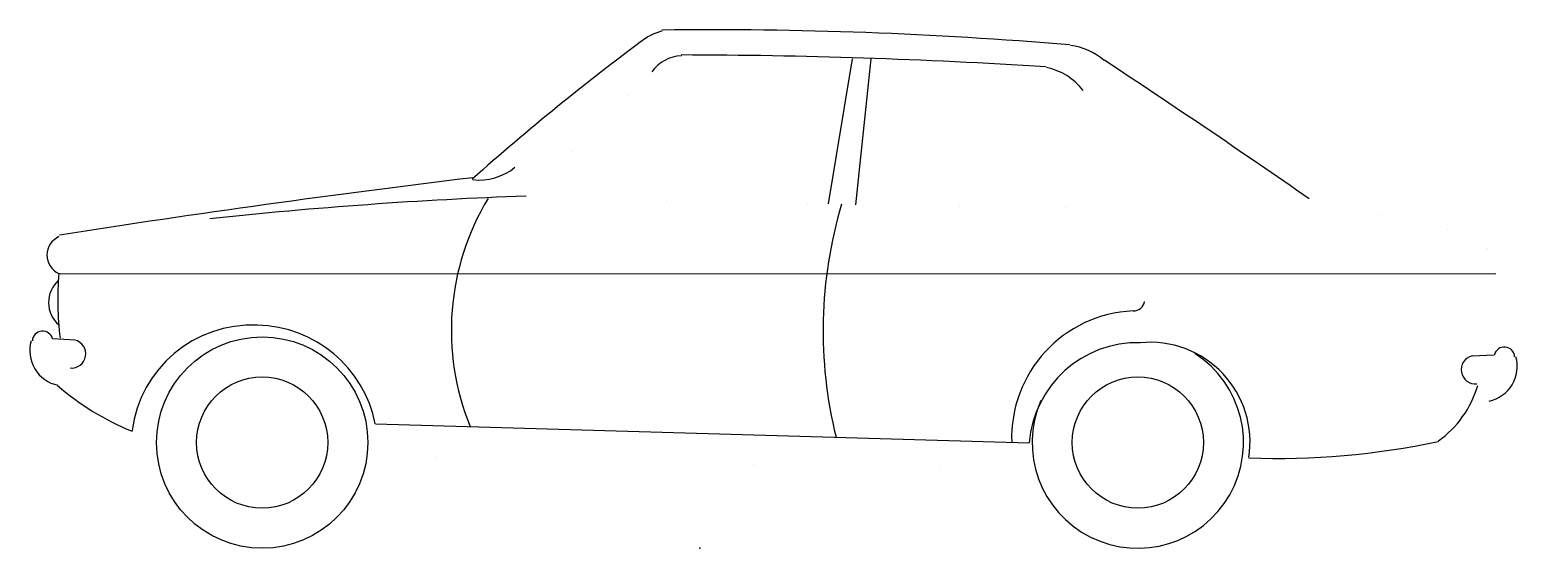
# Model space of a CAD drawing. Extents: x 80976 to 84960, y 49614 to 51003.
import ezdxf

# ---------------------------------------------------------------- set-up
doc = ezdxf.new("R2010")
doc.units = 0
doc.header["$LTSCALE"] = 32258
doc.header["$MEASUREMENT"] = 0
doc.layers.get('0').update_dxf_attribs({"linetype": 'CONTINUOUS'})

msp = doc.modelspace()

# ---------------------------------------------------------------- linework, layer by layer
at = {"linetype": 'CONTINUOUS'}
for p, q in [((83178.931, 50925.088), (83114.931, 50536.088)), ((83228.931, 50925.088), (83187.931, 50534.088)), ((81055.931, 50349.088), (84902.931, 50350.088)), ((81097.431, 50171.588), (81038.431, 50174.588)), ((84838.931, 50129.088), (84897.931, 50132.088)), ((81901.931, 49947.088), (83652.931, 49896.088))]:
    msp.add_line(p, q, dxfattribs=at)
at = {"linetype": 'CONTINUOUS', "const_width": 0.002, "flags": 128}
for points in [[(82275.931, 50634.088), (82610.931, 50934.088), (82617.931, 50956.088), (82613.931, 50971.088)], [(82642.931, 50890.088), (82305.931, 50555.088), (83151.931, 50535.088), (84044.931, 50521.088)], [(83961.931, 50275.088), (84044.931, 50525.088), (84044.931, 50561.088), (83796.931, 50840.088)], [(84401.931, 50547.088), (84854.931, 50449.088), (84873.931, 50431.088), (84902.931, 50350.088), (84924.931, 50260.088), (84901.931, 50142.088)], [(84919.931, 50282.088), (84875.931, 50282.088), (84875.931, 50193.088), (84910.931, 50193.088)], [(81085.431, 50096.588), (81054.431, 50095.588), (81053.431, 50050.588)], [(84850.931, 50054.088), (84881.931, 50053.088), (84882.931, 50008.088)], [(81901.931, 49947.088), (81912.931, 49885.088), (81935.931, 49860.088), (83621.931, 49821.088), (83645.931, 49844.088), (83651.931, 49897.088)]]:
    msp.add_lwpolyline(points, dxfattribs=at)
at = {"linetype": 'CONTINUOUS'}
for centre, radius in [((81598.931, 49897.088), 283), ((81598.931, 49897.088), 175.7), ((83943.931, 49897.088), 175.7)]:
    msp.add_circle(centre, radius, dxfattribs=at)
for centre, radius, start, end in [((82710.931, 50848.088), 156.5, 105.190886, 122.471192), ((82803.931, 39756.088), 11246.5, 85.1161078, 90.6857781), ((86675.931, 45524.088), 6795, 126.5821841, 131.63522), ((83740.931, 50789.088), 173, 49.45621, 82.525749), ((82725.931, 50831.088), 102, 92.528593, 144.782407), ((82689.931, 35066.088), 15869, 86.3604199, 89.8880598), ((67963.931, 26833.088), 28857, 55.2722833, 56.5874252), ((83667.931, 50741.588), 162.5, 37.370747, 79.001267), ((82180.431, 50750.588), 150.5, 262.941074, 309.337622), ((85909.931, 19613.088), 31219, 96.893989, 98.9437249), ((82756.931, 38361.088), 12204.5, 92.1174646, 96.1069841), ((82788.931, 50197.588), 683.5, 148.863718, 202.13298), ((84286.931, 50196.088), 1186, 163.37109, 193.880388), ((81076.431, 50399.088), 54, 113.714504, 245.380442), ((81106.931, 50272.088), 80, 132.466441, 228.598439), ((81900.931, 50278.088), 849.5, 175.103596, 186.862316), ((83932.931, 50279.588), 29.5, 266.121475, 351.209457), ((83946.431, 49909.588), 340.5, 92.60944, 182.103648), ((81010.931, 50168.088), 27.5, 13.682258, 176.866498), ((81570.931, 49889.088), 322.5, 87.333697, 172.874984), ((81580.431, 49883.588), 327.5, 11.165784, 89.037577), ((81071.431, 50143.588), 95, 164.178872, 258.145526), ((81088.431, 50134.588), 38, 263.959435, 76.293039), ((83943.431, 49873.088), 291.5, 88.525151, 175.474668), ((83976.931, 49898.088), 267.5, 351.182175, 95.578438), ((84925.431, 50125.588), 27.5, 3.133502, 166.317742), ((83943.931, 49897.088), 283, 156.506279, 57.410763), ((84847.931, 50092.088), 38, 103.706961, 276.040554), ((84864.931, 50101.088), 95, 281.854463, 15.821128), ((81521.931, 50593.088), 719, 229.060724, 247.812333), ((84586.931, 50128.088), 278.5, 305.339192, 343.712637), ((84312.931, 51975.088), 2120.5, 268.067622, 281.849413)]:
    msp.add_arc(centre, radius, start, end, dxfattribs=at)
msp.add_point((82771.215, 49614.088), dxfattribs=at)

doc.saveas('drawing.dxf')
